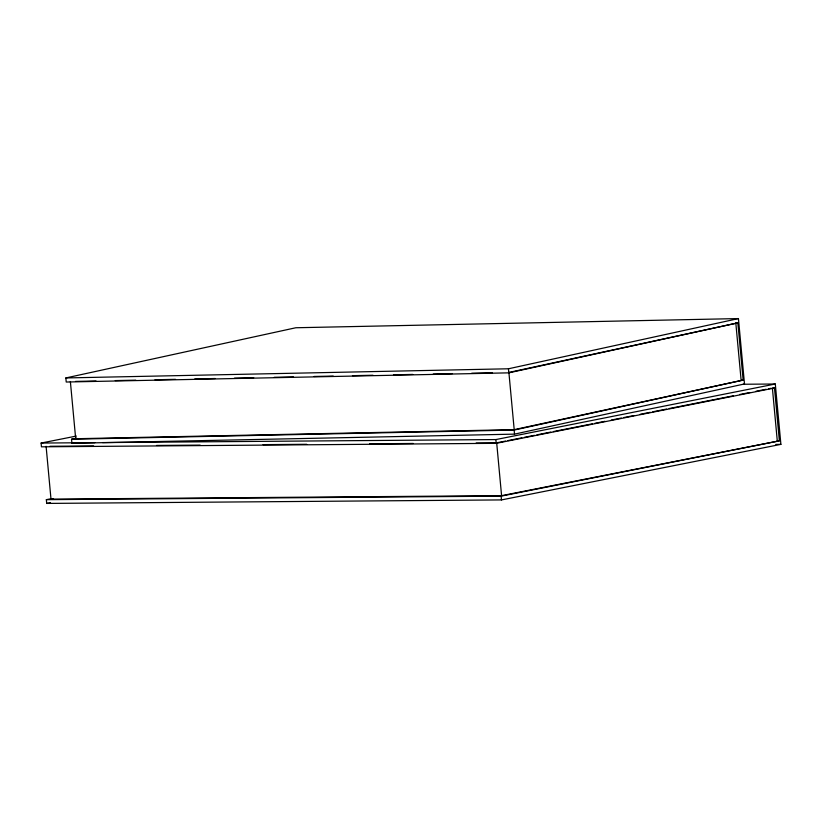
<?xml version="1.0" encoding="UTF-8"?>
<svg xmlns="http://www.w3.org/2000/svg" width="822" height="822" viewBox="0 0 822 822"><rect width="100%" height="100%" fill="white"/><g stroke="black" fill="none" stroke-linecap="round" stroke-linejoin="round"><path stroke-width="1.23" d="M71.545 439.236L514.14 430.07L743.15 380.083L737.848 322.861L508.828 372.849L66.233 382.025L65.852 377.945L295.828 327.752L738.433 318.576L744.496 383.946L514.521 434.139L71.915 443.305L71.545 439.236L76.549 438.147M71.915 443.305L74.422 442.76M65.852 377.945L508.458 368.78L738.433 318.576M737.848 322.861L508.89 372.438L514.202 429.649L75.686 438.732L70.373 381.521M514.202 429.649L743.15 380.083M743.273 384.254L775.3 384.008L780.9 444.363L501.482 499.92L46.7 503.424L46.351 499.663L501.132 496.159L779.379 440.839L774.478 388.005L496.231 443.325L41.449 446.819L41.1 443.058L76.343 436.061M46.351 499.663L51.385 498.656M46.094 446.295L50.995 499.139L53.512 498.635M46.7 503.424L50.471 502.674M102.596 442.585L495.882 439.565L775.3 384.008M476.144 442.986L496.683 442.832L505.499 441.075M508.017 440.582L521.867 437.828M524.385 437.325L534.454 435.321M536.972 434.817L550.822 432.064M553.34 431.571L592.364 423.813M594.881 423.309L604.951 421.306M611.249 420.052L621.319 418.049M623.836 417.555L633.906 415.552M640.194 414.298L650.274 412.295M652.791 411.791L666.632 409.048M669.149 408.544L733.358 395.783M739.646 394.529L749.726 392.526M756.014 391.272L766.083 389.268M768.601 388.775L771.118 388.272M50.995 499.139L501.584 495.666L779.379 440.839M75.501 381.418L96.02 380.987M115.255 380.586L135.764 380.165M154.998 379.764L175.518 379.343M194.752 378.942L215.261 378.521M234.496 378.12L253.731 377.719M274.25 377.298L293.485 376.897M313.994 376.476L333.229 376.075M352.463 375.675L372.983 375.253M393.491 374.822L412.726 374.431M433.245 374L452.48 373.609M471.715 373.209L492.224 372.777M774.478 388.005L772.382 388.015L777.283 440.859M41.1 443.058L94.91 442.647M49.947 446.274L93.595 445.935M156.499 445.452L200.147 445.113M263.05 444.63L306.698 444.291M369.602 443.808L413.24 443.469M775.773 444.404L780.9 444.363M735.803 322.902L741.115 380.124M508.458 368.78L508.828 372.849M514.14 430.07L514.521 434.139M496.683 442.832L501.584 495.666M495.882 439.565L496.231 443.325M501.132 496.159L501.482 499.92"/></g></svg>
